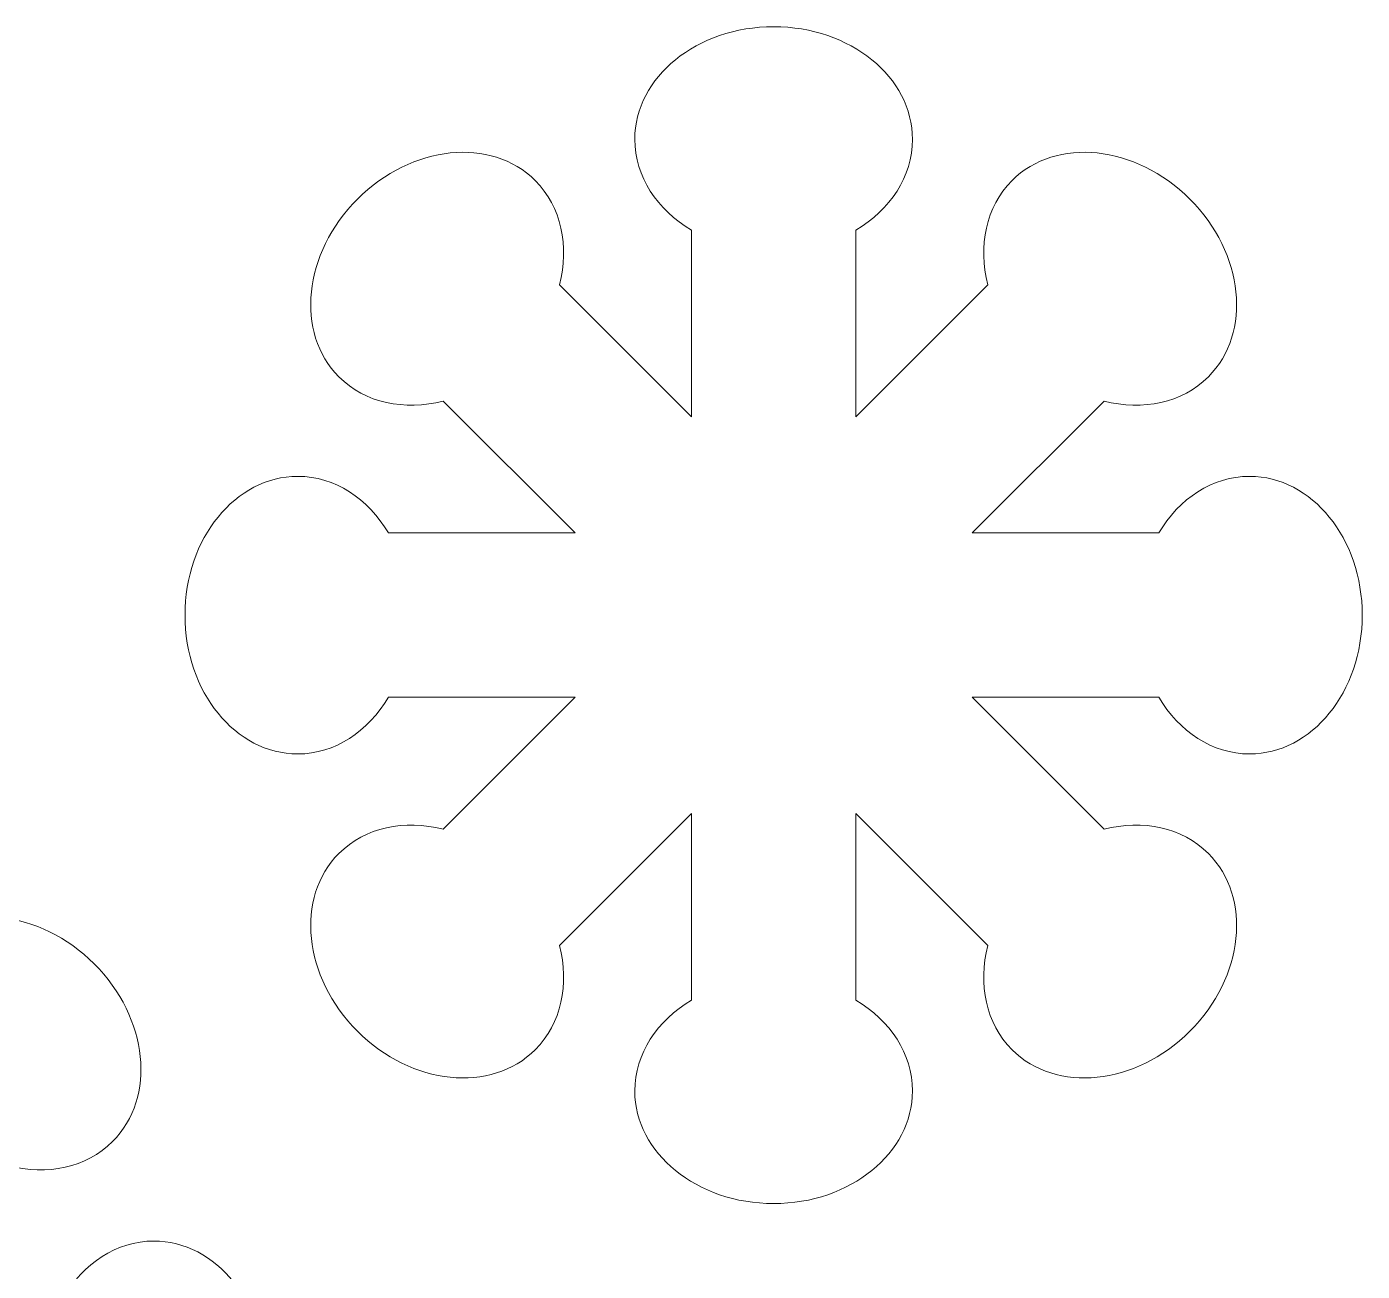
# Model space of a CAD drawing. Header units: centimetres. Extents: x -97 to 97, y -61 to 61.
# Drawn here: x 88.34 to 93.81, y -0.44 to 4.65 of the extents above; entities that cross this region are included whole.
import ezdxf

# ---------------------------------------------------------------- set-up
doc = ezdxf.new("R2010")
doc.units = ezdxf.units.CM
doc.header["$MEASUREMENT"] = 0
doc.layers.add('layer 1', color=7, linetype='Continuous')

msp = doc.modelspace()

# ---------------------------------------------------------------- linework, layer by layer
at = {"layer": 'layer 1', "color": 242, "lineweight": 9}
for points in [[(92.75034, 1.36611), (92.75034, 1.36611), (92.20985, 1.90659), (92.20985, 1.90659), (92.20985, 1.90659), (92.20985, 1.90659), (92.97423, 1.90659), (92.97423, 1.90659), (92.97423, 1.90659), (93.05827, 1.76595), (93.19358, 1.67461), (93.34627, 1.67461), (93.34627, 1.67461), (93.60123, 1.67461), (93.80791, 1.92916), (93.80791, 2.24315), (93.80791, 2.24315), (93.80791, 2.55715), (93.60123, 2.81169), (93.34627, 2.81169), (93.34627, 2.81169), (93.19358, 2.81169), (93.05827, 2.72035), (92.97423, 2.57971), (92.97423, 2.57971), (92.97423, 2.57971), (92.20985, 2.57971), (92.20985, 2.57971), (92.20985, 2.57971), (92.20985, 2.57971), (92.75034, 3.1202), (92.75034, 3.1202), (92.75034, 3.1202), (92.90921, 3.08018), (93.06949, 3.11129), (93.17745, 3.21925), (93.17745, 3.21925), (93.35774, 3.39954), (93.32391, 3.72566), (93.10187, 3.9477), (93.10187, 3.9477), (92.87984, 4.16973), (92.55371, 4.20356), (92.37343, 4.02327), (92.37343, 4.02327), (92.26546, 3.91531), (92.23436, 3.75503), (92.27438, 3.59616), (92.27438, 3.59616), (92.27438, 3.59616), (91.73389, 3.05567), (91.73389, 3.05567), (91.73389, 3.05567), (91.73389, 3.05567), (91.73389, 3.82005), (91.73389, 3.82005), (91.73389, 3.82005), (91.87453, 3.90409), (91.96587, 4.03941), (91.96587, 4.19209), (91.96587, 4.19209), (91.96587, 4.44705), (91.71132, 4.65374), (91.39733, 4.65374), (91.39733, 4.65374), (91.08334, 4.65374), (90.82879, 4.44705), (90.82879, 4.19209), (90.82879, 4.19209), (90.82879, 4.03941), (90.92013, 3.90409), (91.06077, 3.82005), (91.06077, 3.82005), (91.06077, 3.82005), (91.06077, 3.05567), (91.06077, 3.05567), (91.06077, 3.05567), (91.06077, 3.05567), (90.52029, 3.59616), (90.52029, 3.59616), (90.52029, 3.59616), (90.5603, 3.75503), (90.5292, 3.91531), (90.42123, 4.02327), (90.42123, 4.02327), (90.24095, 4.20356), (89.91482, 4.16973), (89.69279, 3.9477), (89.69279, 3.9477), (89.47075, 3.72566), (89.43692, 3.39954), (89.61721, 3.21925), (89.61721, 3.21925), (89.72517, 3.11129), (89.88545, 3.08018), (90.04432, 3.1202), (90.04432, 3.1202), (90.04432, 3.1202), (90.58481, 2.57971), (90.58481, 2.57971), (90.58481, 2.57971), (90.58481, 2.57971), (89.82043, 2.57971), (89.82043, 2.57971), (89.82043, 2.57971), (89.7364, 2.72035), (89.60108, 2.81169), (89.44839, 2.81169), (89.44839, 2.81169), (89.19344, 2.81169), (88.98675, 2.55715), (88.98675, 2.24315), (88.98675, 2.24315), (88.98675, 1.92916), (89.19344, 1.67461), (89.44839, 1.67461), (89.44839, 1.67461), (89.60108, 1.67461), (89.7364, 1.76595), (89.82043, 1.90659), (89.82043, 1.90659), (89.82043, 1.90659), (90.58481, 1.90659), (90.58481, 1.90659), (90.58481, 1.90659), (90.58481, 1.90659), (90.04432, 1.36611), (90.04432, 1.36611), (90.04432, 1.36611), (89.88545, 1.40612), (89.72517, 1.37502), (89.61721, 1.26705), (89.61721, 1.26705), (89.43692, 1.08677), (89.47075, 0.76065), (89.69279, 0.53861), (89.69279, 0.53861), (89.91482, 0.31657), (90.24095, 0.28274), (90.42123, 0.46303), (90.42123, 0.46303), (90.5292, 0.57099), (90.5603, 0.73127), (90.52029, 0.89015), (90.52029, 0.89015), (90.52029, 0.89015), (91.06077, 1.43063), (91.06077, 1.43063), (91.06077, 1.43063), (91.06077, 1.43063), (91.06077, 0.66625), (91.06077, 0.66625), (91.06077, 0.66625), (90.92013, 0.58222), (90.82879, 0.4469), (90.82879, 0.29421), (90.82879, 0.29421), (90.82879, 0.03926), (91.08334, -0.16743), (91.39733, -0.16743), (91.39733, -0.16743), (91.71132, -0.16743), (91.96587, 0.03926), (91.96587, 0.29421), (91.96587, 0.29421), (91.96587, 0.4469), (91.87453, 0.58222), (91.73389, 0.66625), (91.73389, 0.66625), (91.73389, 0.66625), (91.73389, 1.43063), (91.73389, 1.43063), (91.73389, 1.43063), (91.73389, 1.43063), (92.27438, 0.89015), (92.27438, 0.89015), (92.27438, 0.89015), (92.23436, 0.73127), (92.26546, 0.57099), (92.37343, 0.46303), (92.37343, 0.46303), (92.55371, 0.28274), (92.87984, 0.31657), (93.10187, 0.53861), (93.10187, 0.53861), (93.32391, 0.76065), (93.35774, 1.08677), (93.17745, 1.26705), (93.17745, 1.26705), (93.06949, 1.37502), (92.90921, 1.40612), (92.75034, 1.36611)], [(88.26299, -1.76655), (88.26299, -1.76655), (87.7225, -1.22606), (87.7225, -1.22606), (87.7225, -1.22606), (87.7225, -1.22606), (88.48688, -1.22606), (88.48688, -1.22606), (88.48688, -1.22606), (88.57092, -1.3667), (88.70623, -1.45804), (88.85892, -1.45804), (88.85892, -1.45804), (89.11388, -1.45804), (89.32057, -1.20349), (89.32057, -0.8895), (89.32057, -0.8895), (89.32057, -0.57551), (89.11388, -0.32096), (88.85892, -0.32096), (88.85892, -0.32096), (88.70623, -0.32096), (88.57092, -0.4123), (88.48688, -0.55294), (88.48688, -0.55294), (88.48688, -0.55294), (87.7225, -0.55294), (87.7225, -0.55294), (87.7225, -0.55294), (87.7225, -0.55294), (88.26299, -0.01246), (88.26299, -0.01246), (88.26299, -0.01246), (88.42186, -0.05247), (88.58214, -0.02137), (88.6901, 0.0866), (88.6901, 0.0866), (88.87039, 0.26688), (88.83656, 0.59301), (88.61452, 0.81504), (88.61452, 0.81504), (88.39249, 1.03708), (88.06637, 1.07091), (87.88608, 0.89062), (87.88608, 0.89062), (87.77812, 0.78266), (87.74701, 0.62238), (87.78703, 0.46351), (87.78703, 0.46351), (87.78703, 0.46351), (87.24654, -0.07698), (87.24654, -0.07698), (87.24654, -0.07698), (87.24654, -0.07698), (87.24654, 0.6874), (87.24654, 0.6874), (87.24654, 0.6874), (87.38718, 0.77143), (87.47852, 0.90675), (87.47852, 1.05944), (87.47852, 1.05944), (87.47852, 1.3144), (87.22398, 1.52108), (86.90998, 1.52108), (86.90998, 1.52108), (86.59599, 1.52108), (86.34144, 1.3144), (86.34144, 1.05944), (86.34144, 1.05944), (86.34144, 0.90675), (86.43278, 0.77143), (86.57342, 0.6874), (86.57342, 0.6874), (86.57342, 0.6874), (86.57342, -0.07698), (86.57342, -0.07698), (86.57342, -0.07698), (86.57342, -0.07698), (86.03294, 0.46351), (86.03294, 0.46351), (86.03294, 0.46351), (86.07295, 0.62238), (86.04185, 0.78266), (85.93388, 0.89062), (85.93388, 0.89062), (85.7536, 1.07091), (85.42748, 1.03708), (85.20544, 0.81504), (85.20544, 0.81504), (84.9834, 0.59301), (84.94958, 0.26688), (85.12986, 0.0866), (85.12986, 0.0866), (85.23783, -0.02137), (85.3981, -0.05247), (85.55698, -0.01246), (85.55698, -0.01246), (85.55698, -0.01246), (86.09746, -0.55294), (86.09746, -0.55294), (86.09746, -0.55294), (86.09746, -0.55294), (85.33308, -0.55294), (85.33308, -0.55294), (85.33308, -0.55294), (85.24905, -0.4123), (85.11373, -0.32096), (84.96104, -0.32096), (84.96104, -0.32096), (84.70609, -0.32096), (84.4994, -0.57551), (84.4994, -0.8895), (84.4994, -0.8895), (84.4994, -1.20349), (84.70609, -1.45804), (84.96104, -1.45804), (84.96104, -1.45804), (85.11373, -1.45804), (85.24905, -1.3667), (85.33308, -1.22606), (85.33308, -1.22606), (85.33308, -1.22606), (86.09746, -1.22606), (86.09746, -1.22606), (86.09746, -1.22606), (86.09746, -1.22606), (85.55698, -1.76655), (85.55698, -1.76655), (85.55698, -1.76655), (85.3981, -1.72653), (85.23783, -1.75764), (85.12986, -1.8656), (85.12986, -1.8656), (84.94958, -2.04589), (84.9834, -2.37201), (85.20544, -2.59404), (85.20544, -2.59404), (85.42748, -2.81608), (85.7536, -2.84991), (85.93388, -2.66962), (85.93388, -2.66962), (86.04185, -2.56166), (86.07295, -2.40138), (86.03294, -2.24251), (86.03294, -2.24251), (86.03294, -2.24251), (86.57342, -1.70202), (86.57342, -1.70202), (86.57342, -1.70202), (86.57342, -1.70202), (86.57342, -2.4664), (86.57342, -2.4664), (86.57342, -2.4664), (86.43278, -2.55044), (86.34144, -2.68575), (86.34144, -2.83844), (86.34144, -2.83844), (86.34144, -3.0934), (86.59599, -3.30009), (86.90998, -3.30009), (86.90998, -3.30009), (87.22398, -3.30009), (87.47852, -3.0934), (87.47852, -2.83844), (87.47852, -2.83844), (87.47852, -2.68575), (87.38718, -2.55044), (87.24654, -2.4664), (87.24654, -2.4664), (87.24654, -2.4664), (87.24654, -1.70202), (87.24654, -1.70202), (87.24654, -1.70202), (87.24654, -1.70202), (87.78703, -2.24251), (87.78703, -2.24251), (87.78703, -2.24251), (87.74701, -2.40138), (87.77812, -2.56166), (87.88608, -2.66962), (87.88608, -2.66962), (88.06637, -2.84991), (88.39249, -2.81608), (88.61452, -2.59404), (88.61452, -2.59404), (88.83656, -2.37201), (88.87039, -2.04589), (88.6901, -1.8656), (88.6901, -1.8656), (88.58214, -1.75764), (88.42186, -1.72653), (88.26299, -1.76655)]]:
    msp.add_open_spline(points, degree=3, knots=[0, 0, 0, 0, 0.0204082, 0.0204082, 0.0204082, 0.0204082, 0.0408163, 0.0408163, 0.0408163, 0.0408163, 0.0612245, 0.0612245, 0.0612245, 0.0612245, 0.0816327, 0.0816327, 0.0816327, 0.0816327, 0.1020408, 0.1020408, 0.1020408, 0.1020408, 0.122449, 0.122449, 0.122449, 0.122449, 0.1428571, 0.1428571, 0.1428571, 0.1428571, 0.1632653, 0.1632653, 0.1632653, 0.1632653, 0.1836735, 0.1836735, 0.1836735, 0.1836735, 0.2040816, 0.2040816, 0.2040816, 0.2040816, 0.2244898, 0.2244898, 0.2244898, 0.2244898, 0.244898, 0.244898, 0.244898, 0.244898, 0.2653061, 0.2653061, 0.2653061, 0.2653061, 0.2857143, 0.2857143, 0.2857143, 0.2857143, 0.3061224, 0.3061224, 0.3061224, 0.3061224, 0.3265306, 0.3265306, 0.3265306, 0.3265306, 0.3469388, 0.3469388, 0.3469388, 0.3469388, 0.3673469, 0.3673469, 0.3673469, 0.3673469, 0.3877551, 0.3877551, 0.3877551, 0.3877551, 0.4081633, 0.4081633, 0.4081633, 0.4081633, 0.4285714, 0.4285714, 0.4285714, 0.4285714, 0.4489796, 0.4489796, 0.4489796, 0.4489796, 0.4693878, 0.4693878, 0.4693878, 0.4693878, 0.4897959, 0.4897959, 0.4897959, 0.4897959, 0.5102041, 0.5102041, 0.5102041, 0.5102041, 0.5306122, 0.5306122, 0.5306122, 0.5306122, 0.5510204, 0.5510204, 0.5510204, 0.5510204, 0.5714286, 0.5714286, 0.5714286, 0.5714286, 0.5918367, 0.5918367, 0.5918367, 0.5918367, 0.6122449, 0.6122449, 0.6122449, 0.6122449, 0.6326531, 0.6326531, 0.6326531, 0.6326531, 0.6530612, 0.6530612, 0.6530612, 0.6530612, 0.6734694, 0.6734694, 0.6734694, 0.6734694, 0.6938776, 0.6938776, 0.6938776, 0.6938776, 0.7142857, 0.7142857, 0.7142857, 0.7142857, 0.7346939, 0.7346939, 0.7346939, 0.7346939, 0.755102, 0.755102, 0.755102, 0.755102, 0.7755102, 0.7755102, 0.7755102, 0.7755102, 0.7959184, 0.7959184, 0.7959184, 0.7959184, 0.8163265, 0.8163265, 0.8163265, 0.8163265, 0.8367347, 0.8367347, 0.8367347, 0.8367347, 0.8571429, 0.8571429, 0.8571429, 0.8571429, 0.877551, 0.877551, 0.877551, 0.877551, 0.8979592, 0.8979592, 0.8979592, 0.8979592, 0.9183673, 0.9183673, 0.9183673, 0.9183673, 0.9387755, 0.9387755, 0.9387755, 0.9387755, 0.9591837, 0.9591837, 0.9591837, 0.9591837, 1, 1, 1, 1], dxfattribs=at)

doc.saveas('drawing.dxf')
